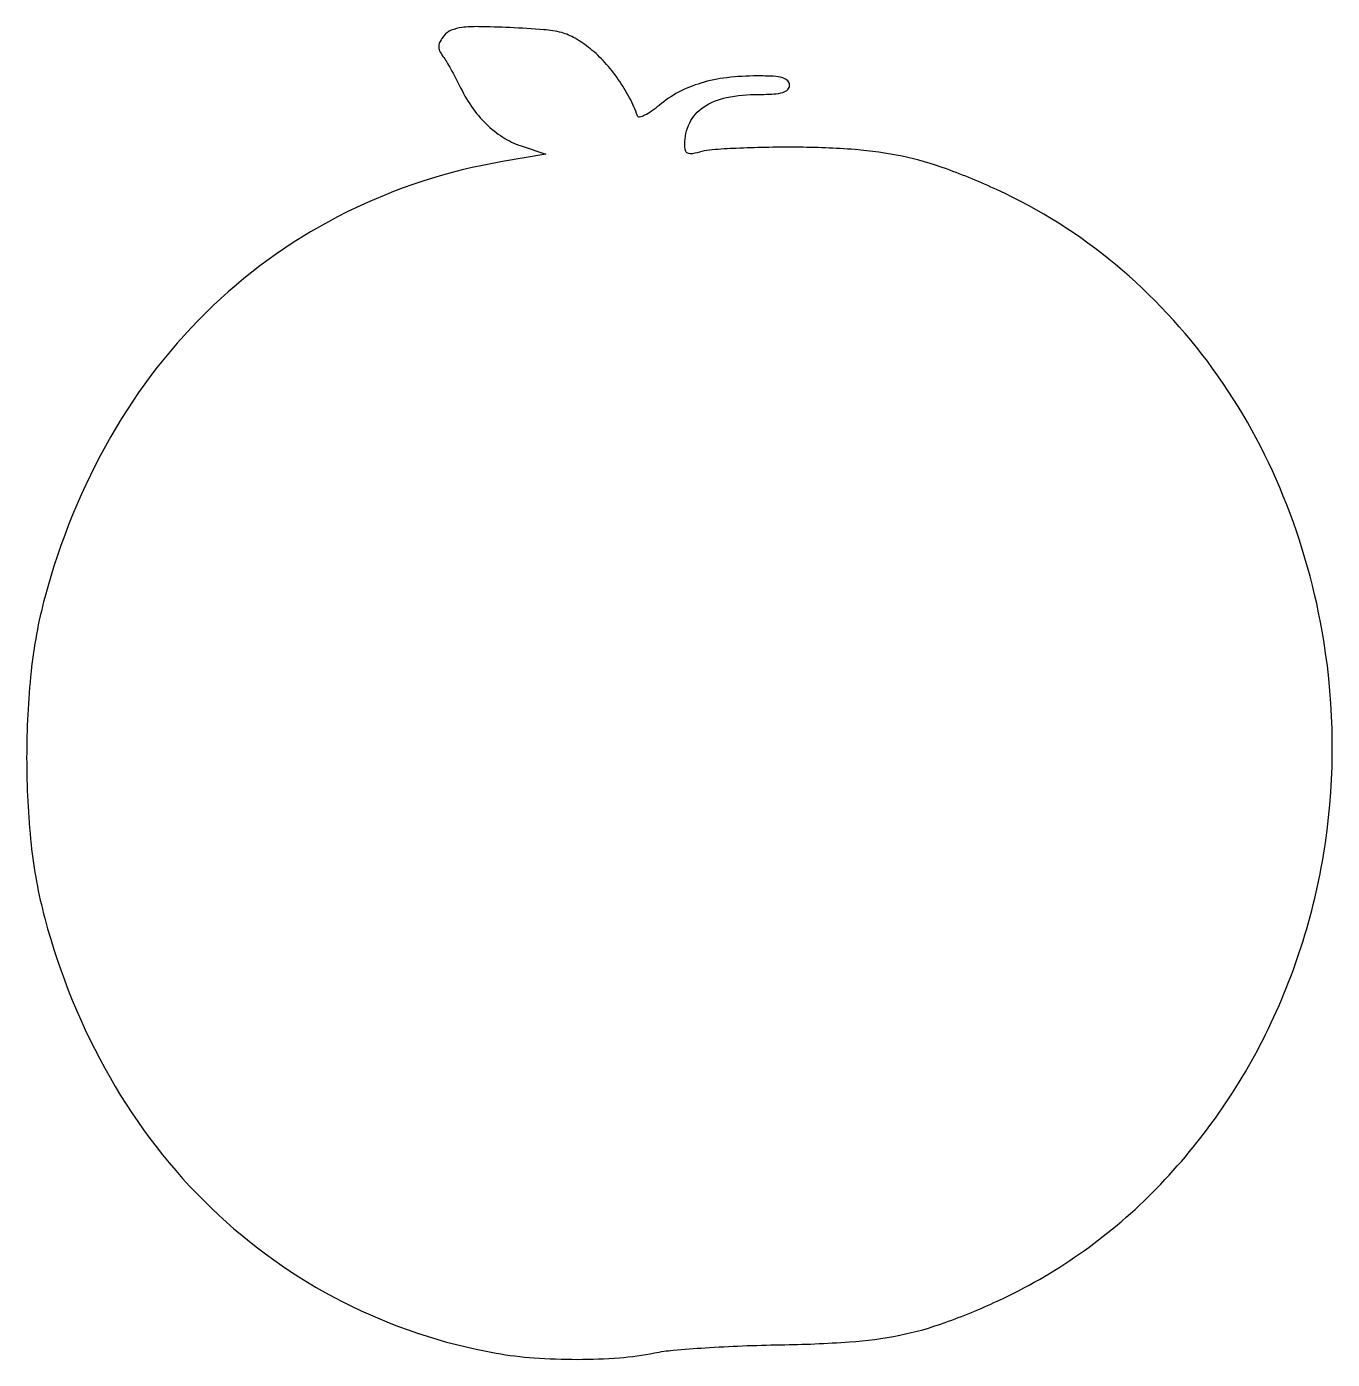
# Model space of a CAD drawing. Extents: x 0 to 212, y 0 to 216.
import ezdxf

# ---------------------------------------------------------------- set-up
doc = ezdxf.new("R2010")
doc.units = 0

msp = doc.modelspace()

# ---------------------------------------------------------------- linework, layer by layer
msp.add_lwpolyline([(68.02167, 214.526111, 0.041893), (67.372089, 213.594696, 0.117461), (67.145105, 212.837929, 0.123509), (67.288807, 212.083507, 0.048773), (67.828093, 211.166177, -0.020382), (68.392487, 210.319904, -0.007954), (69.104911, 209.10819, -0.007858), (69.835394, 207.770687, -0.009679), (70.472587, 206.5, 0.03815), (72.466414, 203.031523, 0.049186), (74.822187, 200.21339, 0.053161), (77.512197, 198.082177, 0.059118), (80.5, 196.65476), (84.5, 195.295428), (77.5, 194.109142, 0.073291), (52.215555, 185.892758, 0.075212), (30.625018, 170.781647, 0.073211), (14.024038, 149.560197, 0.064199), (3.32843, 123.5, 0.039452), (1.119145, 111.520329, 0.025882), (0.392899, 97.5, 0.025882), (1.119145, 83.479671, 0.039452), (3.32843, 71.5, 0.063914), (13.904291, 45.689924, 0.071963), (30.337162, 24.526091, 0.074111), (51.633763, 9.356147, 0.074057), (76.433659, 1.05098, 0.026025), (82.590857, 0.288139, 0.018159), (89.586981, 0.04377, 0.018331), (96.434512, 0.304482, 0.031109), (102.11351, 1.086888, -0.027645), (105.118815, 1.522152, -0.00607), (110.323969, 1.920695, -0.006299), (116.362241, 2.233034, -0.006015), (122.5, 2.399113, 0.013336), (133.678986, 2.865456, 0.032551), (141.843667, 3.961483, 0.036735), (149.194122, 6.0113, 0.02175), (157.621891, 9.464657, 0.089142), (182.731641, 27.021788, 0.081106), (201.141848, 52.75931, 0.078708), (210.79584, 83.750974, 0.076679), (210.52817, 116.5, 0.055822), (203.977541, 139.917568, 0.06073), (192.530255, 160.59566, 0.062508), (176.794351, 177.427356, 0.065542), (157.621891, 189.535343, 0.021017), (149.409308, 192.914601, 0.034956), (142.217213, 194.970639, 0.033476), (134.593292, 196.057759, 0.01747), (125, 196.439531, 0.005739), (120.012301, 196.406406, 0.007078), (115.364063, 196.256328, 0.005947), (111.471514, 196.029036, 0.050661), (109.75, 195.730948, -0.021395), (108.248379, 195.379504, -0.148279), (107.505637, 195.459501, -0.236203), (107.119541, 195.913094, -0.060394), (107, 196.899161, -0.114399), (107.805151, 200.372163, -0.1306), (110.037236, 202.941133, -0.100799), (113.76915, 204.496148, -0.048509), (118.95034, 205, 0.01385), (121.439347, 205.068957, 0.058404), (122.90839, 205.324262, 0.12235), (123.702754, 205.792085, 0.201427), (124, 206.5, 0.205875), (123.694134, 207.211361, 0.120916), (122.875929, 207.677643, 0.056655), (121.355658, 207.929428, 0.013001), (118.75, 207.994423, 0.029076), (113.834112, 207.703069, 0.043547), (109.625346, 206.830726, 0.048742), (106.005606, 205.347808, 0.053371), (102.858956, 203.227866, -0.021831), (101.606648, 202.264241, -0.04028), (100.499925, 201.613291, -0.056542), (99.672308, 201.322205, -0.385788), (99.326256, 201.516295, 0.04098), (98.068138, 204.449658, 0.031019), (96.239023, 207.439041, 0.030978), (94.050437, 210.18424, 0.040435), (91.712243, 212.384331, 0.034321), (89.243946, 214.093115, 0.070005), (87.07482, 215.002895, 0.045541), (84.19359, 215.486613, 0.007902), (78.675924, 215.815367, 0.006305), (73.60106, 215.973243, 0.034742), (70.869934, 215.833926, 0.069539), (69.181146, 215.385977, 0.120564)], format="xyb", close=True)

doc.saveas('drawing.dxf')
